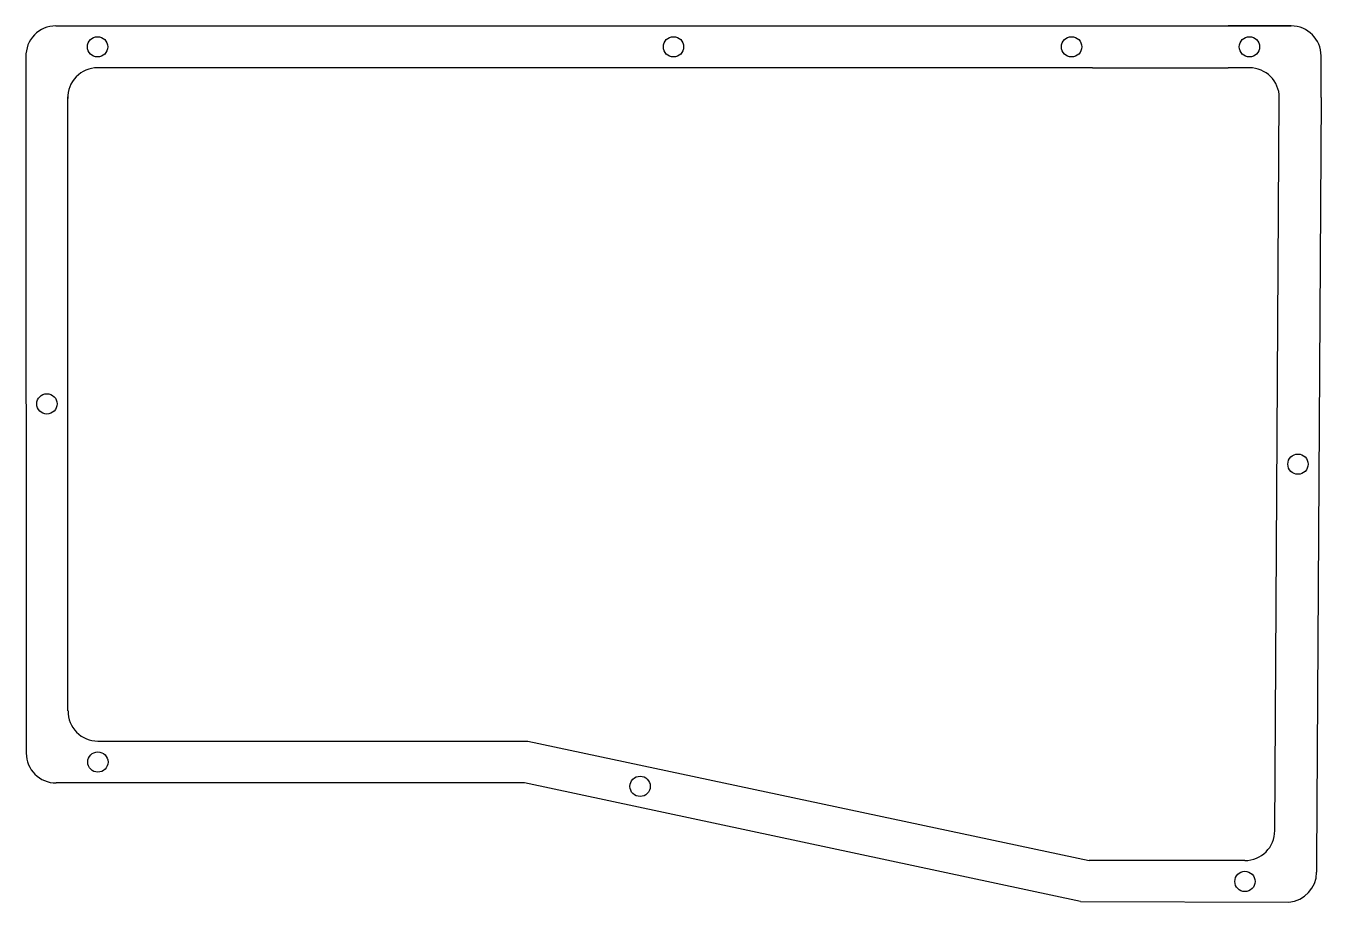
# Model space of a CAD drawing. Header units: inches. Extents: x 7 to 224, y 6 to 153.
import ezdxf

# ---------------------------------------------------------------- set-up
doc = ezdxf.new("R2010")
doc.units = ezdxf.units.IN
doc.header["$MEASUREMENT"] = 0

msp = doc.modelspace()

# ---------------------------------------------------------------- linework, layer by layer
for p, q in [((12.25, 152.87), (185.87, 152.87)), ((185.87, 152.87), (208.59, 152.87)), ((219.15, 152.87), (208.59, 152.87)), ((208.59, 152.87), (219.15, 152.87)), ((7.25, 148.01), (7.3, 31.2)), ((224.15, 140.87), (224.15, 147.87)), ((185.87, 145.87), (19.25, 145.87)), ((185.87, 145.87), (208.59, 145.87)), ((212.15, 145.87), (208.59, 145.87)), ((14.29, 38.25), (14.25, 141.02)), ((216.4, 18.22), (217.15, 140.87)), ((224.15, 140.87), (223.4, 13.22)), ((19.3, 33.2), (91.29, 33.2)), ((91.29, 33.2), (185.32, 13.22)), ((90.76, 26.2), (12.3, 26.2)), ((183.87, 6.37), (90.76, 26.2)), ((211.4, 13.22), (185.33, 13.22)), ((223.4, 13.22), (223.4, 11.25)), ((183.87, 6.37), (218.76, 6.27))]:
    msp.add_line(p, q)
for centre in [(19.25, 149.37), (115.7, 149.37), (182.37, 149.37), (212.15, 149.37), (10.77, 89.63), (220.28, 79.54), (19.3, 29.7), (110.1, 25.63), (211.4, 9.72)]:
    msp.add_circle(centre, 1.7)
for centre, radius, start, end in [((12.25, 147.87), 5, 90, 181.7313), ((219.15, 147.87), 5, 0, 90), ((19.25, 140.87), 5, 90, 181.7476), ((212.15, 140.87), 5, 360, 90), ((14.25, 145.87), 5, 270, 270.0259), ((14.3, 33.2), 5.05, 89.9971, 90.0259), ((19.3, 38.2), 5, 179.4173, 270), ((12.3, 31.2), 5, 180.0254, 270), ((211.4, 18.22), 5, 270, 0), ((218.4, 11.25), 5, 274.2018, 0)]:
    msp.add_arc(centre, radius, start, end)

doc.saveas('drawing.dxf')
